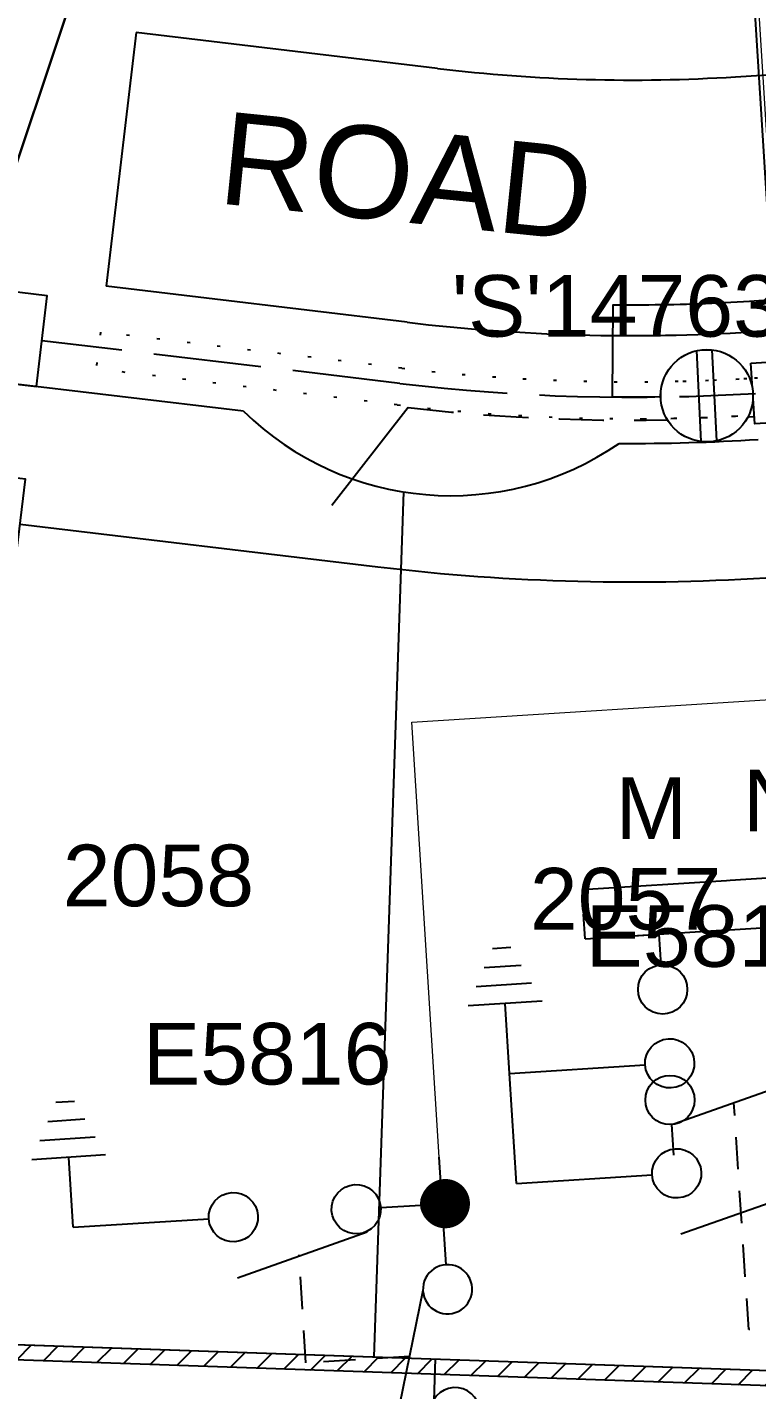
# Model space of a CAD drawing. Header units: metres. Extents: x 305482 to 305978, y 6275861 to 6276842.
# Drawn here: x 305680.03 to 305703.73, y 6276427.4 to 6276471.65 of the extents above; entities that cross this region are included whole.
import ezdxf
from ezdxf.enums import TextEntityAlignment as Align

# ---------------------------------------------------------------- set-up
doc = ezdxf.new("R2010")
doc.units = ezdxf.units.M
doc.header["$LTSCALE"] = 0.7
for name, pattern in [('A', [0]), ('Cable Exist OH', [1, 1, 0]), ('CENTERX2', [4, 2.5, -0.5, 0.5, -0.5]), ('Dash', [5, 3, -2]), ('DOT', [6.35, 0, -6.35]), ('IE Trench LV', [6.5, 5, -1.5])]:
    doc.linetypes.add(name, pattern=pattern)
doc.layers.get('0').update_dxf_attribs({"color": 6})
for name, color, linetype in [('_User Miscellaneous3', 11, 'Continuous'), ('_User Miscellaneous4', 7, 'Continuous'), ('_User Miscellaneous7', 150, 'Continuous'), ('_User Miscellaneous8', 7, 'Continuous'), ('_User Miscellaneous9', 8, 'Continuous'), ('Cadastre Developer_SP_NEW', 4, 'Continuous'), ('Cadastre Land Parcels_SP_EXT', 4, 'Continuous'), ('Cadastre Roads_SP_NEW', 8, 'Continuous'), ('Equip_HV_NEW', 1, 'Continuous'), ('Equip_LV_MOD', 5, 'Continuous'), ('Equip_LV_NEW', 5, 'Continuous'), ('Mains_HV_NEW_V17', 2, 'Continuous'), ('Mains_LV_NEW_R6', 2, 'Continuous'), ('Mains_LV_NEW_T84', 2, 'Continuous'), ('Services_SP_NEW_UG', 2, 'Continuous'), ('SupportsUG_SP_LV_NEW', 2, 'Continuous'), ('SupportsUG_SP_LV_SL_NEW', 2, 'Continuous'), ('Trench_SP_NEW', 2, 'Continuous')]:
    doc.layers.add(name, color=color, linetype=linetype)
doc.layers.add('_User Miscellaneous5', color=7, linetype='Continuous', lineweight=35)
doc.styles.add('ARIAL', font='arial.ttf', dxfattribs={"height": 2})
doc.styles.add('ARIAL 3.0', font='arial.ttf', dxfattribs={"height": 3})
doc.styles.add('iecARIAL', font='arial.ttf', dxfattribs={"height": 2})
doc.styles.add('POLE_LABEL', font='arial.ttf')
doc.styles.get("Standard").update_dxf_attribs({"font": 'arial.ttf'})
doc.styles.add('style1', font='iso3098b.shx')
doc.styles.add('SWG_LABEL', font='arial.ttf')
doc.styles.add('SWITCH_LABEL', font='arial.ttf', dxfattribs={"height": 2.5})
doc.linetypes.add('Cable New UG', pattern='A,8,-1,["x",style1,S=3.5,R=0,X=0.35,Y=-1],-3.5', length=12.5)
doc.linetypes.add('Cable Z', pattern='A,8,-1,["Z",Standard,S=2.5,R=0,X=0.35,Y=-1.25],-3.5', length=12.5)

# ---------------------------------------------------------------- blocks, each defined once
blk = doc.blocks.new('*U52')
at = {"lineweight": -3}
blk.add_lwpolyline([(-2.475, 2.49), (2.475, 2.49), (2.475, 0.51), (-2.475, 0.51)], close=True, dxfattribs=at)
for tag, flags, p in [('STREET_CODE', 9, (1.5, 3.5)), ('OWNED_BY', 9, (1.5, 3.3)), ('OPERATED_BY', 9, (1.5, 3.1)), ('STATE', 9, (1.5, 2.7)), ('MAINTAINED_BY', 9, (1.5, 2.9)), ('SUPPORT_TYPE', 9, (1.5, 2.5)), ('USAGE', 9, (1.5, 2.3)), ('SUBURB', 9, (1.5, 1.7)), ('LEGEND', 9, (1.5, 2.1)), ('PARENT', 9, (1.5, 1.9)), ('STREETNAME', 9, (1.5, 1.5)), ('LOCATION', 9, (1.5, 1.3)), ('Z', 1, (1.5, 0.9)), ('NOTES', 9, (1.5, 1.1))]:
    blk.add_attdef(tag, text='', height=0.2, dxfattribs=dict(flags=flags)).set_placement(p, align=Align.MIDDLE_LEFT)
at = {"layer": '_User Miscellaneous4', "style": 'ARIAL', "flags": 8}
blk.add_attdef('ASSET_NUM', text='', height=2, dxfattribs=at).set_placement((2, 5.5), align=Align.MIDDLE_LEFT)
blk = doc.blocks.new('*U200')
for points in [[(1, 0), (0, 0)], [(6.2, 0.013), (7.2, 0.013)]]:
    blk.add_lwpolyline(points)
for centre in [(1.8, 0), (5.4, 0.011)]:
    blk.add_circle(centre, 0.8)
for tag, flags, p in [('ACTUAL_STATUS', 9, (1.5, 0)), ('CONSTRUCTED_VOLTAGE', 9, (1.5, -0.2)), ('NO_PHASES', 9, (1.5, -0.4)), ('OPERATED_BY', 9, (1.5, -0.6)), ('MAINTAINED_BY', 9, (1.5, -0.8)), ('OWNED_BY', 9, (1.5, -1)), ('OPERATING_VOLTAGE', 9, (1.5, -1.2)), ('ORIENTATION', 9, (1.5, -1.4)), ('STATE', 9, (1.5, -1.6)), ('SWITCH_TYPE', 9, (1.5, -1.8)), ('USAGE', 9, (1.5, -2)), ('NOTES', 9, (1.5, -2.2)), ('Z', 1, (1.5, -2.4))]:
    blk.add_attdef(tag, text='', height=0.2, dxfattribs=dict(flags=flags)).set_placement(p, align=Align.MIDDLE_LEFT)
blk = doc.blocks.new('*U158')
at = {"layer": '_User Miscellaneous7', "lineweight": -3}
blk.add_lwpolyline([(0, -3.03), (0, -1.58)], dxfattribs=at)
blk.add_lwpolyline([(-1.485, -6), (1.485, -6), (1.485, -3.03), (-1.485, -3.03)], close=True, dxfattribs=at)
blk.add_circle((0, -1.08), 0.5, dxfattribs=at)
at = {"layer": '_User Miscellaneous8', "color": 2, "lineweight": -3}
blk.add_lwpolyline([(-1.485, 0), (1.485, 0), (1.485, 2.97), (-1.485, 2.97)], close=True, dxfattribs=at)
at = {"style": 'POLE_LABEL', "flags": 9}
blk.add_attdef('STRUCTURE_PLANT_NUMBER', text='', height=0.2, dxfattribs=at).set_placement((1.641, 1.727), align=Align.MIDDLE_LEFT)
for tag, flags, p in [('STREET_CODE', 9, (1.641, 1.485)), ('COLUMN_TYPE', 9, (1.641, 1.285)), ('OWNED_BY', 9, (1.641, 1.085)), ('OPERATED_BY', 9, (1.641, 0.885)), ('STATE', 9, (1.641, 0.485)), ('MAINTAINED_BY', 9, (1.641, 0.685)), ('USAGE', 9, (1.641, 0.285)), ('LEGEND', 9, (1.641, 0.085)), ('SUBURB', 9, (1.641, -0.315)), ('STREETNAME', 9, (1.641, -0.515)), ('PARENT', 9, (1.641, -0.115)), ('LOCATION', 9, (1.641, -0.715)), ('NOTES', 9, (1.641, -0.915)), ('Z', 1, (1.641, -1.315)), ('LABEL_ALIGNMENT', 9, (1.641, -1.115))]:
    blk.add_attdef(tag, text='', height=0.2, dxfattribs=dict(flags=flags)).set_placement(p, align=Align.MIDDLE_LEFT)
at = {"layer": '_User Miscellaneous5', "style": 'ARIAL', "flags": 8}
blk.add_attdef('ASSET_NUM', text='', height=2, dxfattribs=at).set_placement((2, 3.485), align=Align.MIDDLE_LEFT)
blk = doc.blocks.new('*U88')
for p, q in [((-6.103, 4.327), (-1.804, 5.547)), ((-6.103, 0.747), (-1.804, 1.966)), ((2.223, -2.29), (4.623, -2.285)), ((2.524, -2.89), (4.324, -2.886)), ((2.826, -3.489), (4.026, -3.486)), ((3.127, -4.088), (3.727, -4.087))]:
    blk.add_line(p, q)
at = {"linetype": 'Dash', "ltscale": 0.5, "flags": 128}
blk.add_lwpolyline([(-7.345, 8.776), (-3.811, 8.776), (-3.791, 1.399)], dxfattribs=at)
for points in [[(-5.789, 2.759, -1), (-5.793, 4.359, -1)], [(-1.789, 2.767, -1), (-1.793, 4.367, -1)], [(-5.789, -0.821, -1), (-5.793, 0.779, -1)], [(-1.789, -0.813, -1), (-1.793, 0.787, -1)]]:
    blk.add_lwpolyline(points, format="xyb", close=True)
for points in [[(-6.591, 3.558), (-7.891, 3.558)], [(3.423, 3.569), (-0.991, 3.569)], [(3.423, 3.569), (3.423, -0.012)], [(-6.591, -0.023), (-7.891, -0.023)], [(3.423, -0.012), (-0.991, -0.012)], [(3.423, -0.012), (3.423, -2.288)]]:
    blk.add_lwpolyline(points)
at = {"flags": 1}
blk.add_attdef('Z', (0, 0), '', height=0.2, dxfattribs=at)
at = {"style": 'SWITCH_LABEL', "flags": 9}
blk.add_attdef('STREET_CODE', text='', height=0.2, dxfattribs=at).set_placement((0, -0.2), align=Align.MIDDLE_LEFT)
at = {"flags": 9}
for tag, p in [('ORIENTATION', (0, -0.4)), ('USAGE', (0, -0.8)), ('PARENT', (0, -0.6)), ('SUBURB', (0, -1)), ('STREETNAME', (0, -1.2)), ('LOCATION', (0, -1.4)), ('NOTES', (0, -1.6))]:
    blk.add_attdef(tag, text='', height=0.2, dxfattribs=at).set_placement(p, align=Align.MIDDLE_LEFT)
at = {"style": 'ARIAL', "flags": 8}
blk.add_attdef('ASSET_NUM', text='', height=2, dxfattribs=at).set_placement((-1.812, -3.151), align=Align.MIDDLE_CENTER)
blk = doc.blocks.new('SWG_SIE_SU_NEW')
blk.add_line((5.808, 0.79), (1.594, 1.938))
at = {"linetype": 'A', "lineweight": 0}
for p, q in [((8.18, -0.584), (8.181, 0.562)), ((8.381, 0.659), (8.379, -0.682)), ((8.579, -0.712), (8.581, 0.688)), ((8.781, 0.659), (8.779, -0.683)), ((8.98, -0.588), (8.981, 0.564)), ((7.981, 0.347), (7.98, -0.368)), ((9.181, 0.351), (9.18, -0.376))]:
    blk.add_line(p, q, dxfattribs=at)
at = {"linetype": 'Dash', "ltscale": 0.5}
blk.add_lwpolyline([(3.701, 1.364), (3.701, 4.733), (7.222, 4.733)], dxfattribs=at)
for points in [[(1.798, -0.802, 1), (1.802, 0.798, 1)], [(5.798, -0.81, 1), (5.802, 0.79, 1)]]:
    blk.add_lwpolyline(points, format="xyb", close=True)
for points in [[(1, 0), (0, 0)], [(6.6, -0.012), (10.1, -0.012)]]:
    blk.add_lwpolyline(points)
at = {"linetype": 'A', "lineweight": 0}
blk.add_circle((8.582, -0.012), 0.7, dxfattribs=at)
at = {"style": 'SWG_LABEL', "flags": 8}
blk.add_attdef('ASSET_NUM', text='', height=2, rotation=179.9544, dxfattribs=at).set_placement((-2.4, 0.012), align=Align.MIDDLE_LEFT)
at = {"flags": 1}
blk.add_attdef('Z', (0, 0), '', height=0.2, dxfattribs=at)
at = {"style": 'SWITCH_LABEL', "flags": 9}
blk.add_attdef('STREET_CODE', text='', height=0.2, dxfattribs=at).set_placement((0, 0), align=Align.MIDDLE_LEFT)
at = {"flags": 9}
for tag, p in [('ORIENTATION', (0, -0.2)), ('PARENT', (0, -0.4)), ('SUBURB', (0, -0.8)), ('USAGE', (0, -0.6)), ('STREETNAME', (0, -1)), ('LOCATION', (0, -1.2)), ('NOTES', (0, -1.4)), ('OPERATED_BY', (-0.009, -1.841)), ('OWNED_BY', (-0.003, -1.619)), ('MAINTAINED_BY', (-0.011, -2.048))]:
    blk.add_attdef(tag, text='', height=0.2, dxfattribs=at).set_placement(p, align=Align.MIDDLE_LEFT)
blk = doc.blocks.new('*U84')
for p, q in [((-6.103, 0.747), (-1.804, 1.966)), ((2.223, -2.29), (4.623, -2.285)), ((2.524, -2.89), (4.324, -2.886)), ((2.826, -3.489), (4.026, -3.486)), ((3.127, -4.088), (3.727, -4.087))]:
    blk.add_line(p, q)
at = {"const_width": 0.8, "flags": 128}
blk.add_lwpolyline([(-9.091, -0.021, 1), (-8.291, -0.021, 1)], format="xyb", close=True, dxfattribs=at)
for points in [[(-5.789, -0.821, -1), (-5.793, 0.779, -1)], [(-1.789, -0.813, -1), (-1.793, 0.787, -1)]]:
    blk.add_lwpolyline(points, format="xyb", close=True)
for points in [[(-6.591, -0.023), (-7.891, -0.023)], [(3.423, -0.012), (-0.991, -0.012)], [(3.423, -0.012), (3.423, -2.288)]]:
    blk.add_lwpolyline(points)
at = {"flags": 1}
blk.add_attdef('Z', (0, 0), '', height=0.2, dxfattribs=at)
at = {"style": 'SWITCH_LABEL', "flags": 9}
blk.add_attdef('STREET_CODE', text='', height=0.2, dxfattribs=at).set_placement((0, -0.2), align=Align.MIDDLE_LEFT)
at = {"flags": 9}
for tag, p in [('ORIENTATION', (0, -0.4)), ('USAGE', (0, -0.8)), ('PARENT', (0, -0.6)), ('SUBURB', (0, -1)), ('STREETNAME', (0, -1.2)), ('LOCATION', (0, -1.4)), ('NOTES', (0, -1.6))]:
    blk.add_attdef(tag, text='', height=0.2, dxfattribs=at).set_placement(p, align=Align.MIDDLE_LEFT)
at = {"style": 'ARIAL', "flags": 8}
blk.add_attdef('ASSET_NUM', text='', height=2, dxfattribs=at).set_placement((-1.812, -3.151), align=Align.MIDDLE_CENTER)
blk = doc.blocks.new('*U90')
for tag, flags, p in [('OPERATED_BY', 9, (1.5, -2)), ('MAINTAINED_BY', 9, (1.5, -2.2)), ('TYPE', 9, (1.5, -2.6)), ('NUMBER_OF_PHASES', 9, (1.5, -2.4)), ('Z', 1, (1.5, -2.8))]:
    blk.add_attdef(tag, text='', height=0.2, dxfattribs=dict(flags=flags)).set_placement(p, align=Align.MIDDLE_LEFT)
blk.add_wipeout([(1.041, -1.071), (1.167, -0.932), (1.275, -0.779), (1.363, -0.613), (1.429, -0.437), (1.472, -0.255), (1.492, -0.068), (1.489, 0.12), (1.462, 0.305), (1.413, 0.486), (1.341, 0.659), (1.247, 0.822), (1.135, 0.972), (1.004, 1.107), (0.857, 1.224), (0.697, 1.321), (0.526, 1.398), (0.347, 1.453), (0.162, 1.485), (-0.026, 1.494), (-0.213, 1.479), (-0.396, 1.44), (-0.574, 1.379), (-0.742, 1.297), (-0.899, 1.193), (-1.041, 1.071), (-1.167, 0.932), (-1.275, 0.779), (-1.363, 0.613), (-1.429, 0.437), (-1.472, 0.255), (-1.492, 0.068), (-1.489, -0.12), (-1.462, -0.305), (-1.413, -0.486), (-1.341, -0.659), (-1.247, -0.822), (-1.135, -0.972), (-1.004, -1.107), (-0.857, -1.224), (-0.697, -1.321), (-0.526, -1.398), (-0.347, -1.453), (-0.162, -1.485), (0.026, -1.494), (0.213, -1.479), (0.396, -1.44), (0.574, -1.379), (0.742, -1.297), (0.899, -1.193)])
for p, q in [((-0.229, 1.482), (-0.271, -1.475)), ((0.271, 1.475), (0.229, -1.482))]:
    blk.add_line(p, q)
blk.add_circle((0, 0), 1.5)
at = {"flags": 9}
for tag, p in [('ACTUAL_STATUS', (1.5, 0)), ('CONSTRUCTED_VOLTAGE', (1.5, -0.2)), ('NO_PHASES', (1.5, -0.4)), ('OPERATING_VOLTAGE', (1.5, -0.6)), ('ORIENTATION', (1.5, -0.8)), ('STATE', (1.5, -1)), ('SWITCH_TYPE', (1.5, -1.2)), ('USAGE', (1.5, -1.4)), ('OWNED_BY', (1.5, -1.8)), ('NOTES', (1.5, -1.6))]:
    blk.add_attdef(tag, text='', height=0.2, dxfattribs=at).set_placement(p, align=Align.MIDDLE_LEFT)

msp = doc.modelspace()

# ---------------------------------------------------------------- hatches: boundary and pattern name
at = {"layer": '_User Miscellaneous9', "lineweight": -3}
h = msp.add_hatch(dxfattribs=at)
h.set_pattern_fill('ANSI31', color=256, scale=0.2)
h.set_pattern_definition([(45, (0, 0), (-0.449012806053, 0.449012806053), [])])
h.paths.add_polyline_path([(305707.618, 6276427.41), (305676.442, 6276428.487), (305670.798, 6276429.16), (305670.857, 6276429.656), (305676.48, 6276428.986), (305707.586, 6276427.911)])

# ---------------------------------------------------------------- linework, layer by layer
at = {"layer": '_User Miscellaneous3', "color": 3, "linetype": 'DOT', "ltscale": 0.2}
for p, q in [((305703.657, 6276460.262), (305733.193, 6276462.117)), ((305682.415, 6276461.748), (305682.273, 6276460.557)), ((305692.197, 6276460.582), (305682.415, 6276461.748)), ((305692.055, 6276459.391), (305682.273, 6276460.557))]:
    msp.add_line(p, q, dxfattribs=at)
for radius, start in [(63.3, 271.48946), (64.5, 270.32209)]:
    msp.add_arc((305699.689, 6276523.437), radius, start, 273.59454, dxfattribs=at)
at = {"layer": '_User Miscellaneous9', "lineweight": -3}
msp.add_lwpolyline([(305707.618, 6276427.41), (305676.442, 6276428.487), (305670.798, 6276429.16), (305670.857, 6276429.656), (305676.48, 6276428.986), (305707.586, 6276427.911)], close=True, dxfattribs=at)
at = {"layer": 'Cadastre Developer_SP_NEW'}
for p, q in [((305687.06, 6276459.18), (305677.38, 6276460.334)), ((305692.259, 6276456.563), (305691.289, 6276428.475)), ((305676.298, 6276428.993), (305708.088, 6276427.895)), ((305693.287, 6276428.406), (305692.271, 6276398.984))]:
    msp.add_line(p, q, dxfattribs=at)
msp.add_arc((305693.797, 6276466.089), 9.65, 225.72, 304.5245, dxfattribs=at)
at = {"layer": 'Cadastre Land Parcels_SP_EXT', "linetype": 'Continuous'}
for points in [[(305482.347, 6275956.561), (305495.55, 6275963.351), (305509.722, 6275958.477), (305611.044, 6276261.751), (305709.755, 6276557.253), (305709.755, 6276557.253)], [(305583.882, 6275932.802), (305618.466, 6275920.9), (305662.914, 6275905.605), (305859.831, 6276505.623), (305709.755, 6276557.253), (305611.044, 6276261.751), (305510.036, 6275959.416)]]:
    msp.add_lwpolyline(points, dxfattribs=at)
at = {"layer": 'Cadastre Roads_SP_NEW'}
for p, q in [((305683.575, 6276471.479), (305682.593, 6276463.238)), ((305693.357, 6276470.313), (305683.575, 6276471.479)), ((305703.043, 6276470.043), (305731.38, 6276471.823)), ((305731.9, 6276463.539), (305703.563, 6276461.759)), ((305692.374, 6276462.072), (305682.593, 6276463.238))]:
    msp.add_line(p, q, dxfattribs=at)
for radius, start, end in [(53.5, 263.2029, 273.5945), (61.8, 263.20291, 273.59454)]:
    msp.add_arc((305699.689, 6276523.437), radius, start, end, dxfattribs=at)
at = {"layer": 'Mains_LV_NEW_T84', "color": 2, "linetype": 'Cable New UG', "flags": 128}
for points in [[(305700.222, 6276462.64, 0.013491), (305703.501, 6276462.757), (305704.267, 6276462.805), (305703.684, 6276472.087), (305705.253, 6276472.185)], [(305700.616, 6276459.644, -0.006172), (305699.041, 6276459.641), (305699.071, 6276462.641, 0.004733), (305700.222, 6276462.64, 0.004733)], [(305703.607, 6276459.758, -0.000032), (305703.599, 6276459.757, -0.000032)]]:
    msp.add_lwpolyline(points, format="xyb", dxfattribs=at)
at = {"layer": 'Services_SP_NEW_UG', "color": 2, "flags": 128}
msp.add_lwpolyline([(305692.412, 6276459.299), (305689.932, 6276456.118)], dxfattribs=at)
at = {"layer": 'Services_SP_NEW_UG', "color": 2, "linetype": 'Dash', "ltscale": 0.7}
msp.add_arc((305699.689, 6276523.437), 64.55, 263.52754, 273.5219, dxfattribs=at)
at = {"layer": 'Trench_SP_NEW', "linetype": 'IE Trench LV'}
msp.add_line((305692.138, 6276460.086), (305680.507, 6276461.472), dxfattribs=at)

# ---------------------------------------------------------------- block references
at = {"layer": 'Equip_HV_NEW', "linetype": 'CENTERX2'}
ref = msp.add_blockref('*U84', (305684.942, 6276432.882), dxfattribs=dict(at, rotation=183.5945363919751))
ref.add_attrib('ASSET_NUM', 'E5816', dxfattribs={"layer": '0', "height": 2, "style": 'ARIAL'}).set_placement((305691.866, 6276438.317), align=Align.MIDDLE_RIGHT)
ref = msp.add_blockref('SWG_SIE_SU_NEW', (305694.041, 6276424.878), dxfattribs=dict(at, zscale=0.0254, rotation=93.59453639197508))
ref.add_attrib('ASSET_NUM', 'E5812', dxfattribs={"layer": '0', "height": 2, "rotation": 273.5945, "style": 'SWG_LABEL'}).set_placement((305694.298, 6276413.956), align=Align.MIDDLE_RIGHT)
at = {"layer": 'SupportsUG_SP_LV_NEW'}
ref = msp.add_blockref('*U52', (305706.171, 6276458.416), dxfattribs=dict(at, rotation=3.594536648773363))
ref.add_attrib('ASSET_NUM_001', "'S'147635", (305693.82, 6276461.603), dxfattribs={"layer": '_User Miscellaneous4', "height": 2, "style": 'ARIAL'})
at = {"layer": 'SupportsUG_SP_LV_SL_NEW', "ltscale": 0.5}
ref = msp.add_blockref('*U158', (305678.855, 6276460.158), dxfattribs=dict(at, rotation=353.202905055108))
ref.add_attrib('ASSET_NUM_001', '935026', (305667.673, 6276460.991), dxfattribs={"layer": '_User Miscellaneous5', "height": 2, "style": 'ARIAL'})

# ---------------------------------------------------------------- texts
at = {"layer": 'Cadastre Roads_SP_NEW', "color": 3, "insert": (305692.352, 6276466.794), "char_height": 3, "attachment_point": 5, "rotation": 354.1754, "style": 'ARIAL 3.0'}
msp.add_mtext_dynamic_manual_height_columns('ROAD', width=14.5112, gutter_width=15, heights=[0], dxfattribs=at)
at = {"layer": 'Equip_LV_NEW', "char_height": 2, "width": 1.13185, "attachment_point": 5, "style": 'iecARIAL'}
for s, insert in [('N', (305704.292, 6276446.544)), ('M', (305700.306, 6276446.294))]:
    msp.add_mtext(s, dxfattribs=dict(at, insert=insert))

# ---------------------------------------------------------------- next in the draw order: texts
at = {"layer": 'Cadastre Developer_SP_NEW', "char_height": 2, "attachment_point": 5, "style": 'ARIAL', "bg_fill": 3, "box_fill_scale": 1.1, "bg_fill_color": 256, "bg_fill_transparency": 0}
for s, insert in [('2058', (305684.294, 6276444.091)), ('2057', (305699.469, 6276443.335))]:
    msp.add_mtext(s, dxfattribs=dict(at, insert=insert))

# ---------------------------------------------------------------- next in the draw order: linework, layer by layer
at = {"layer": 'Equip_LV_MOD'}
for p, q in [((305698.056, 6276443.647), (305718.815, 6276444.951)), ((305698.056, 6276443.647), (305698.106, 6276442.849)), ((305698.156, 6276442.05), (305718.915, 6276443.354)), ((305698.156, 6276442.05), (305698.106, 6276442.849))]:
    msp.add_line(p, q, dxfattribs=at)
at = {"layer": 'Mains_HV_NEW_V17', "color": 2, "linetype": 'Cable New UG', "lineweight": 0, "flags": 128}
msp.add_lwpolyline([(305693.419, 6276434.959), (305692.531, 6276449.089), (305705.204, 6276449.885), (305703.809, 6276472.095), (305731.875, 6276473.858), (305736.438, 6276479.033), (305735.982, 6276486.287, 0.154908), (305727.615, 6276507.815, -0.159658), (305724.302, 6276518.198, -0.120741), (305726.348, 6276526.273, 0.074294), (305731.081, 6276539.646, 0.055033), (305731.942, 6276550.146), (305731.15, 6276563.234), (305725.973, 6276567.798), (305720.888, 6276567.479, -0.063404), (305681.525, 6276569.998), (305675.567, 6276570.718), (305657.795, 6276576.687), (305615.721, 6276591.139), (305604.714, 6276594.738), (305598.241, 6276590.673), (305596.111, 6276572.807), (305584.93, 6276574.162, 1), (305582.944, 6276574.402), (305581.973, 6276574.52, 1), (305579.988, 6276574.76), (305567.884, 6276576.226)], format="xyb", dxfattribs=at)

# ---------------------------------------------------------------- next in the draw order: block references
at = {"layer": 'Equip_HV_NEW', "linetype": 'CENTERX2'}
ref = msp.add_blockref('*U88', (305699.118, 6276437.878), dxfattribs=dict(at, rotation=183.5945363919751))
ref.add_attrib('ASSET_NUM', 'E5815', dxfattribs={"layer": '0', "height": 2, "style": 'ARIAL'}).set_placement((305706.245, 6276442.14), align=Align.MIDDLE_RIGHT)
at = {"layer": 'Equip_LV_NEW', "rotation": 273.5945296723092}
msp.add_blockref('*U200', (305700.563, 6276442.202), dxfattribs=at)

# ---------------------------------------------------------------- next in the draw order: block references
at = {"layer": 'Equip_LV_NEW', "linetype": 'Cable Exist OH', "lineweight": 0, "rotation": 183.5945366482243}
msp.add_blockref('*U90', (305702.109, 6276459.685), dxfattribs=at)

# ---------------------------------------------------------------- next in the draw order: linework, layer by layer
at = {"layer": '_User Miscellaneous3', "color": 3, "linetype": 'DOT', "ltscale": 0.2}
for radius, start in [(63.3, 263.20291), (63.3, 271.48946), (64.5, 263.20291), (64.5, 270.32209)]:
    msp.add_arc((305699.689, 6276523.437), radius, start, 273.59454, dxfattribs=at)
at = {"layer": 'Cadastre Developer_SP_NEW'}
msp.add_arc((305699.689, 6276523.437), 65.3, 269.62933, 273.59454, dxfattribs=at)
at = {"layer": 'Mains_LV_NEW_R6', "color": 2, "linetype": 'Cable Z', "ltscale": 0.9, "flags": 128}
msp.add_lwpolyline([(305679.797, 6276455.514), (305691.427, 6276454.128, 0.046714), (305704.437, 6276453.799), (305704.123, 6276458.798)], format="xyb", dxfattribs=at)
at = {"layer": 'Trench_SP_NEW', "linetype": 'IE Trench LV'}
msp.add_arc((305699.689, 6276523.437), 63.8, 263.20291, 273.59454, dxfattribs=at)

doc.saveas('drawing.dxf')
